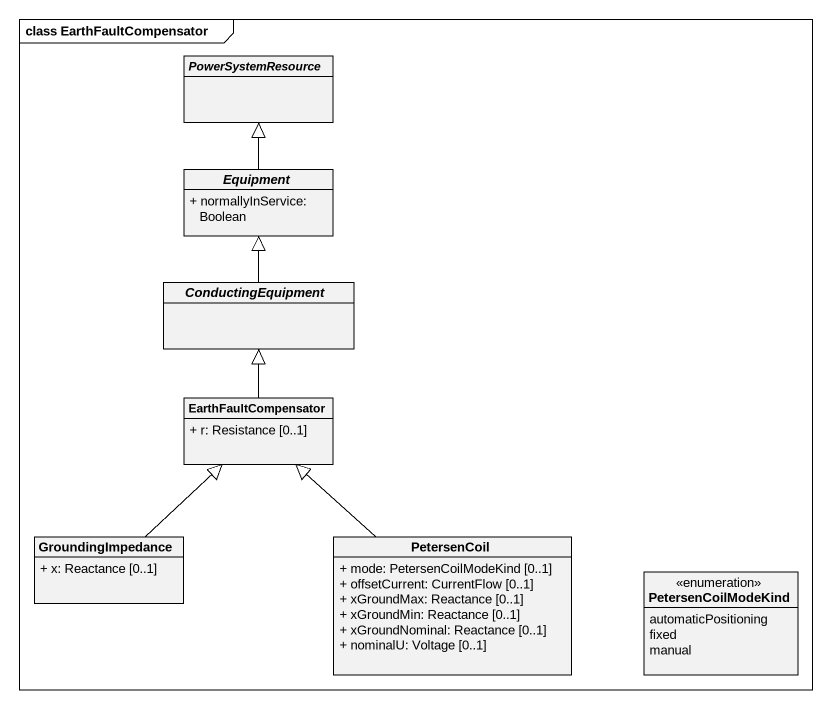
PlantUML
@startuml
mainframe class EarthFaultCompensator
hide circle
hide empty members
skinparam classAttributeIconSize 0
abstract class PowerSystemResource
abstract class Equipment {
  + normallyInService: Boolean
}
abstract class ConductingEquipment
class EarthFaultCompensator {
  + r: Resistance [0..1]
}
class GroundingImpedance {
  + x: Reactance [0..1]
}
class PetersenCoil {
  + mode: PetersenCoilModeKind [0..1]
  + offsetCurrent: CurrentFlow [0..1]
  + xGroundMax: Reactance [0..1]
  + xGroundMin: Reactance [0..1]
  + xGroundNominal: Reactance [0..1]
  + nominalU: Voltage [0..1]
}
enum PetersenCoilModeKind {
  automaticPositioning
  fixed
  manual
}
Equipment -up-|> PowerSystemResource
ConductingEquipment -up-|> Equipment
EarthFaultCompensator -up-|> ConductingEquipment
GroundingImpedance -up-|> EarthFaultCompensator
PetersenCoil -up-|> EarthFaultCompensator
@enduml
